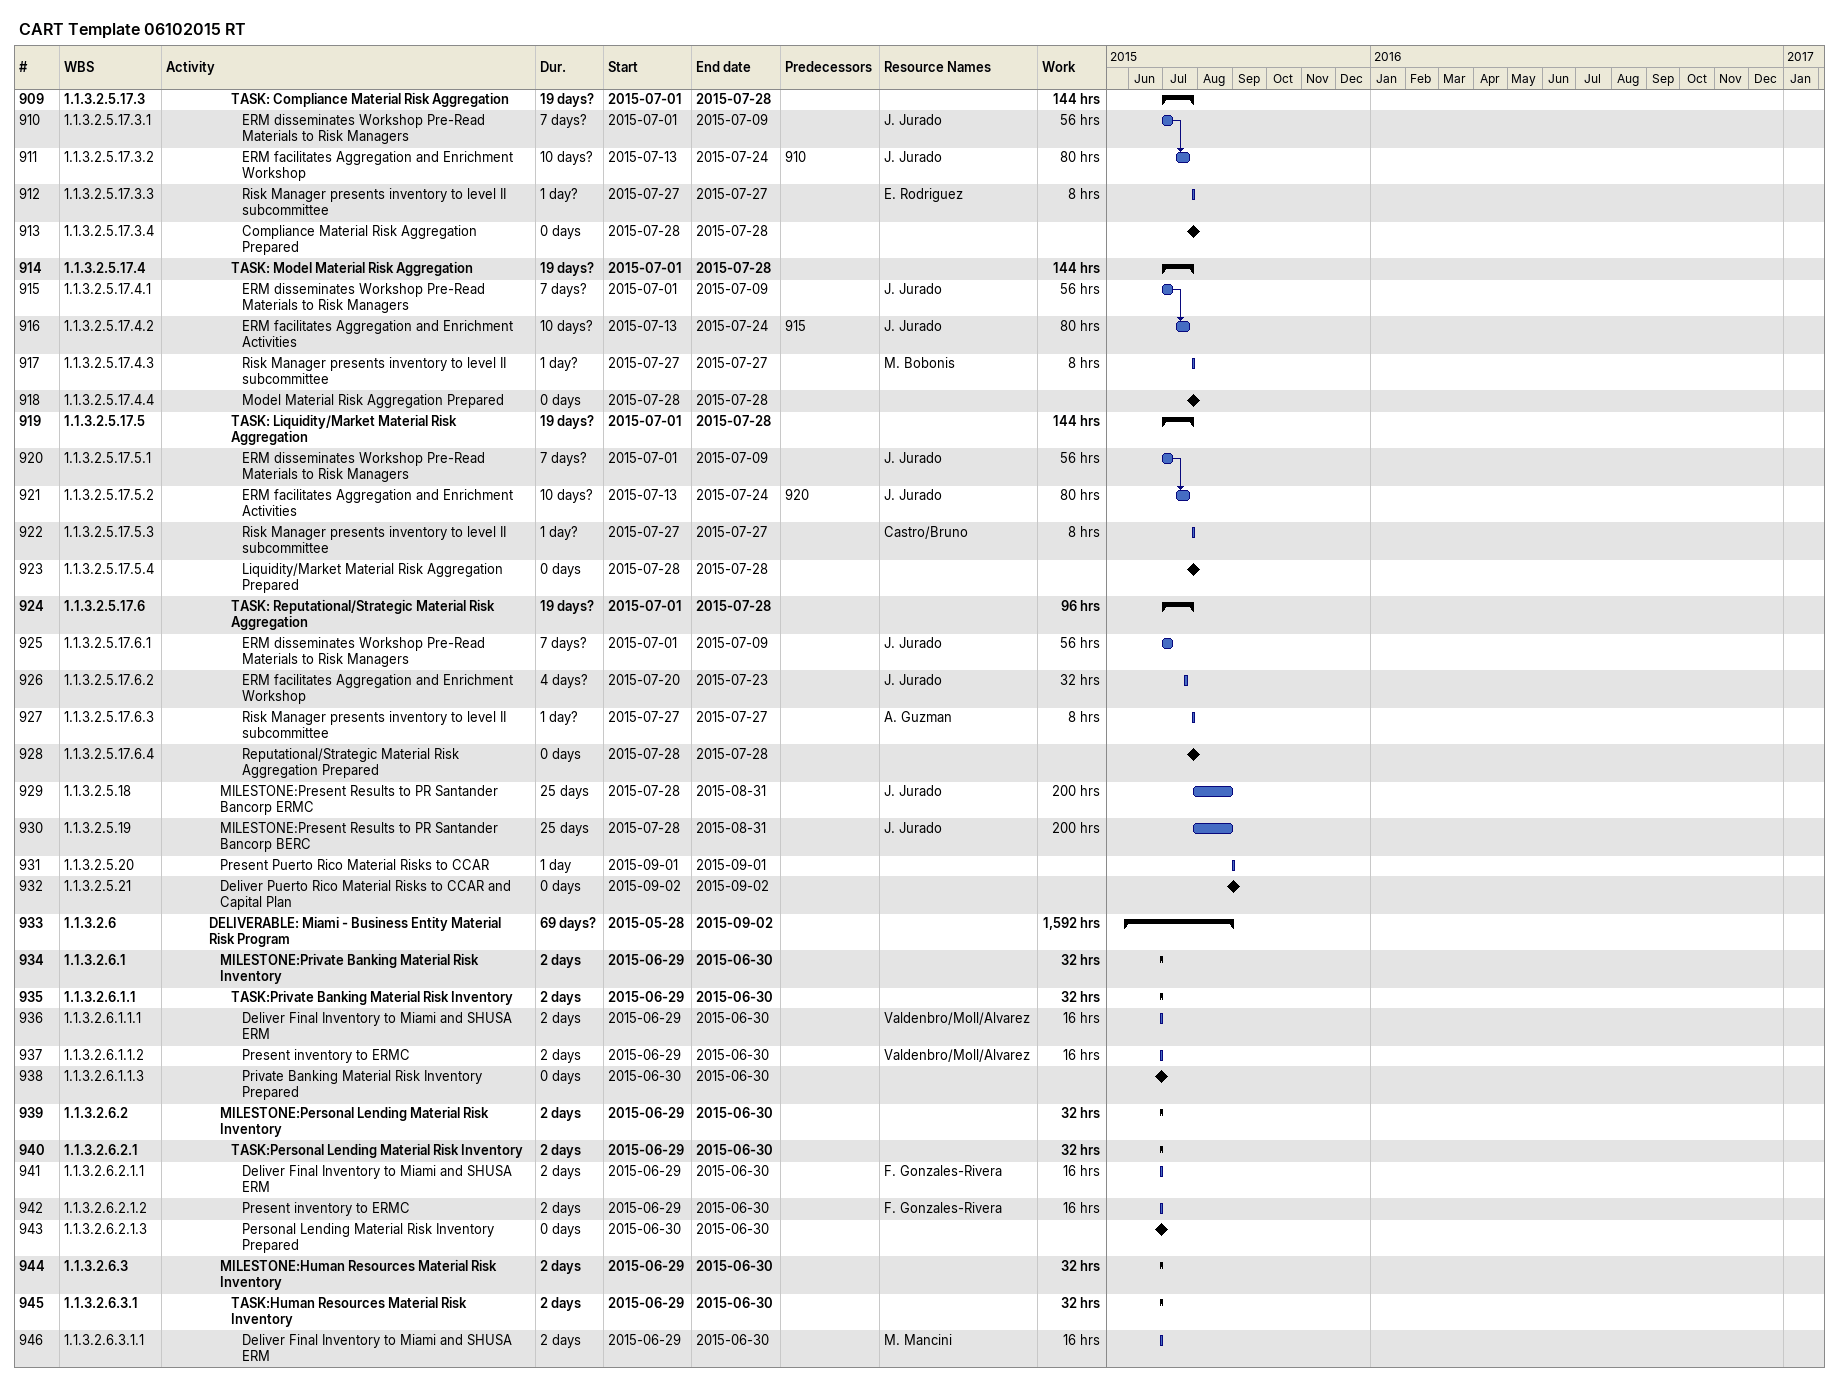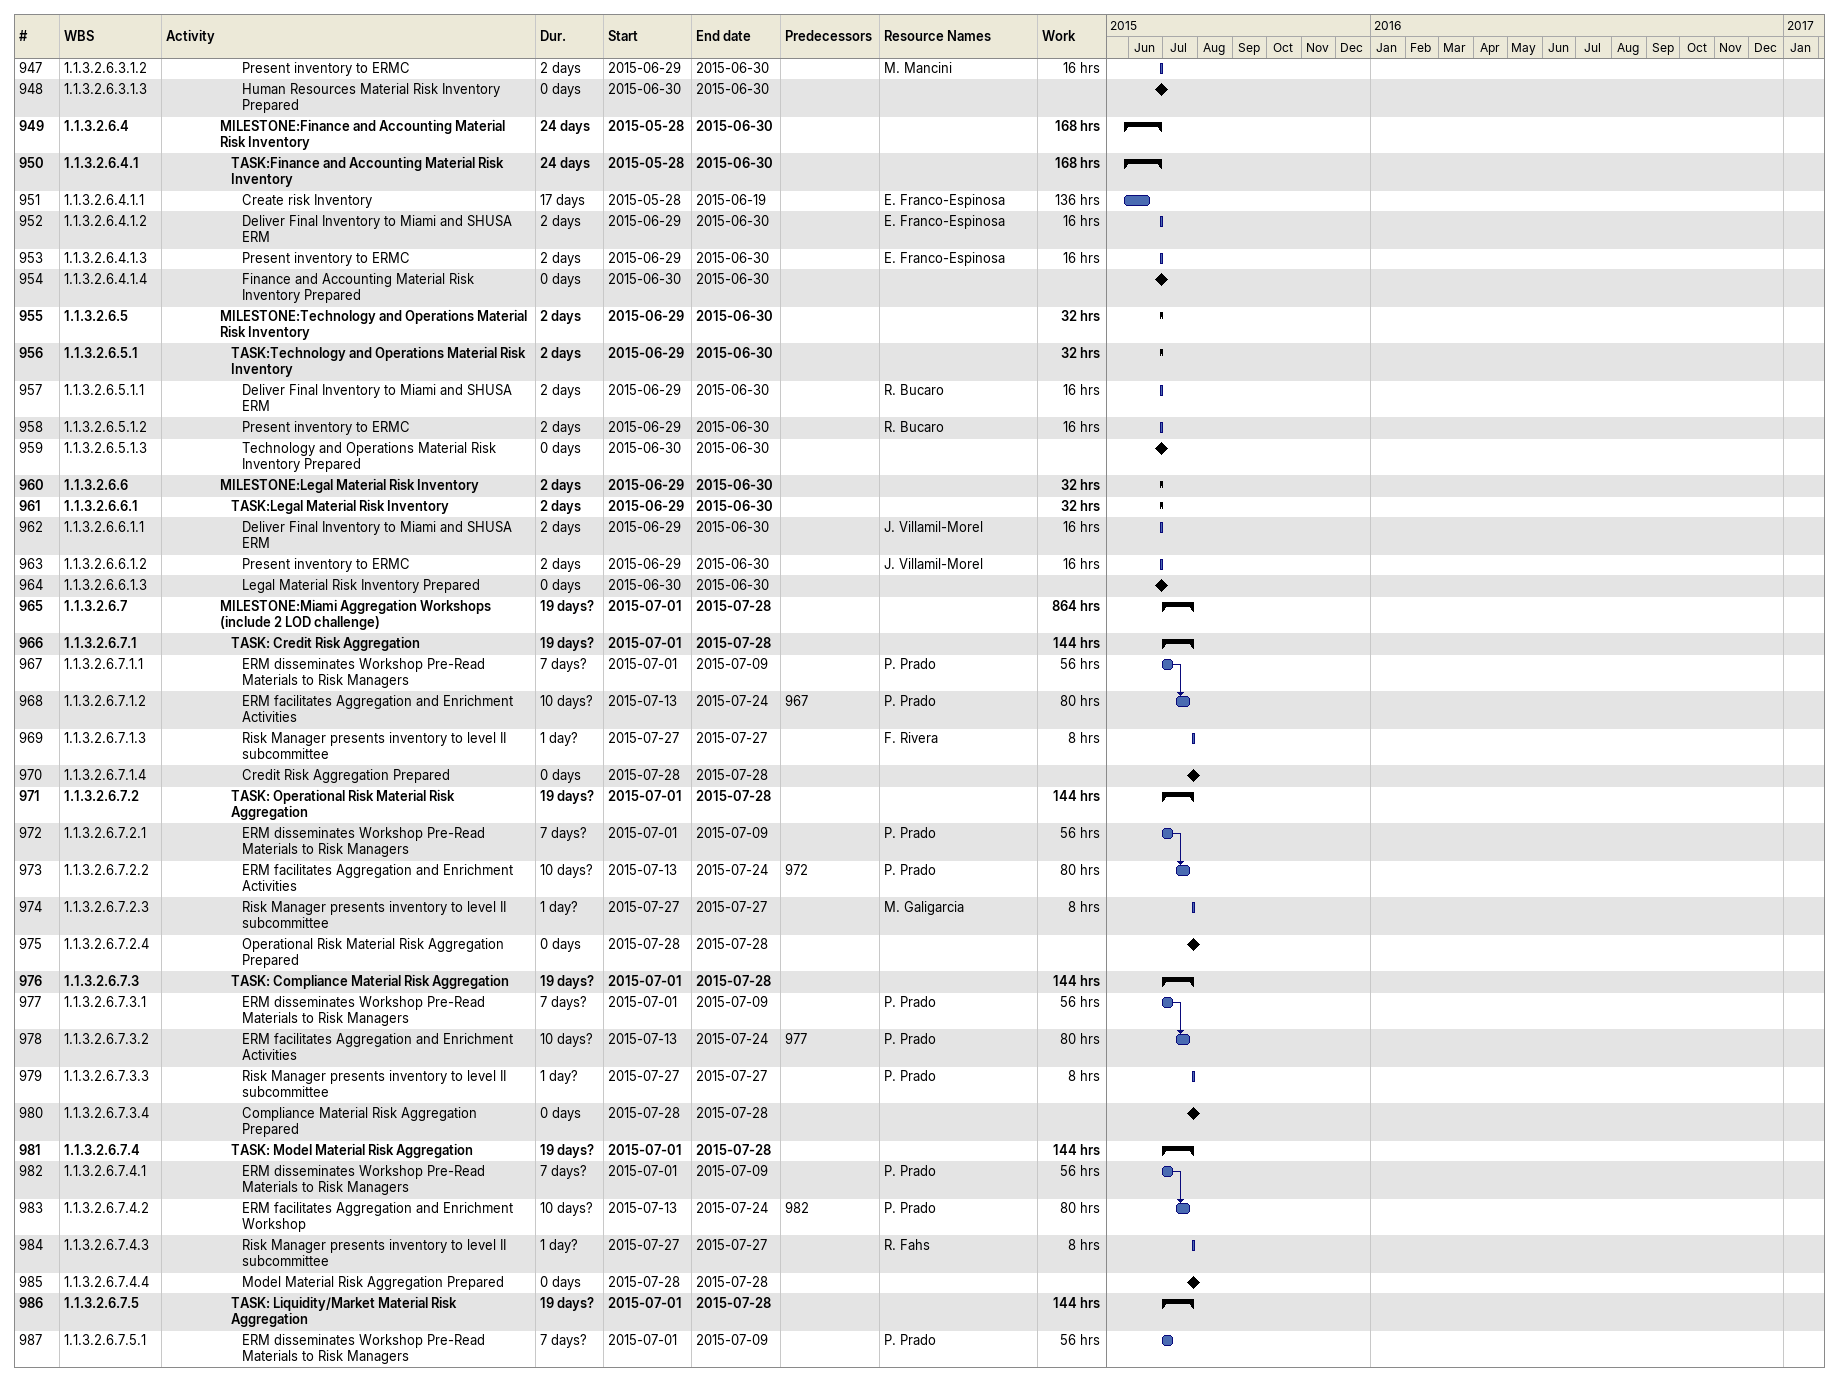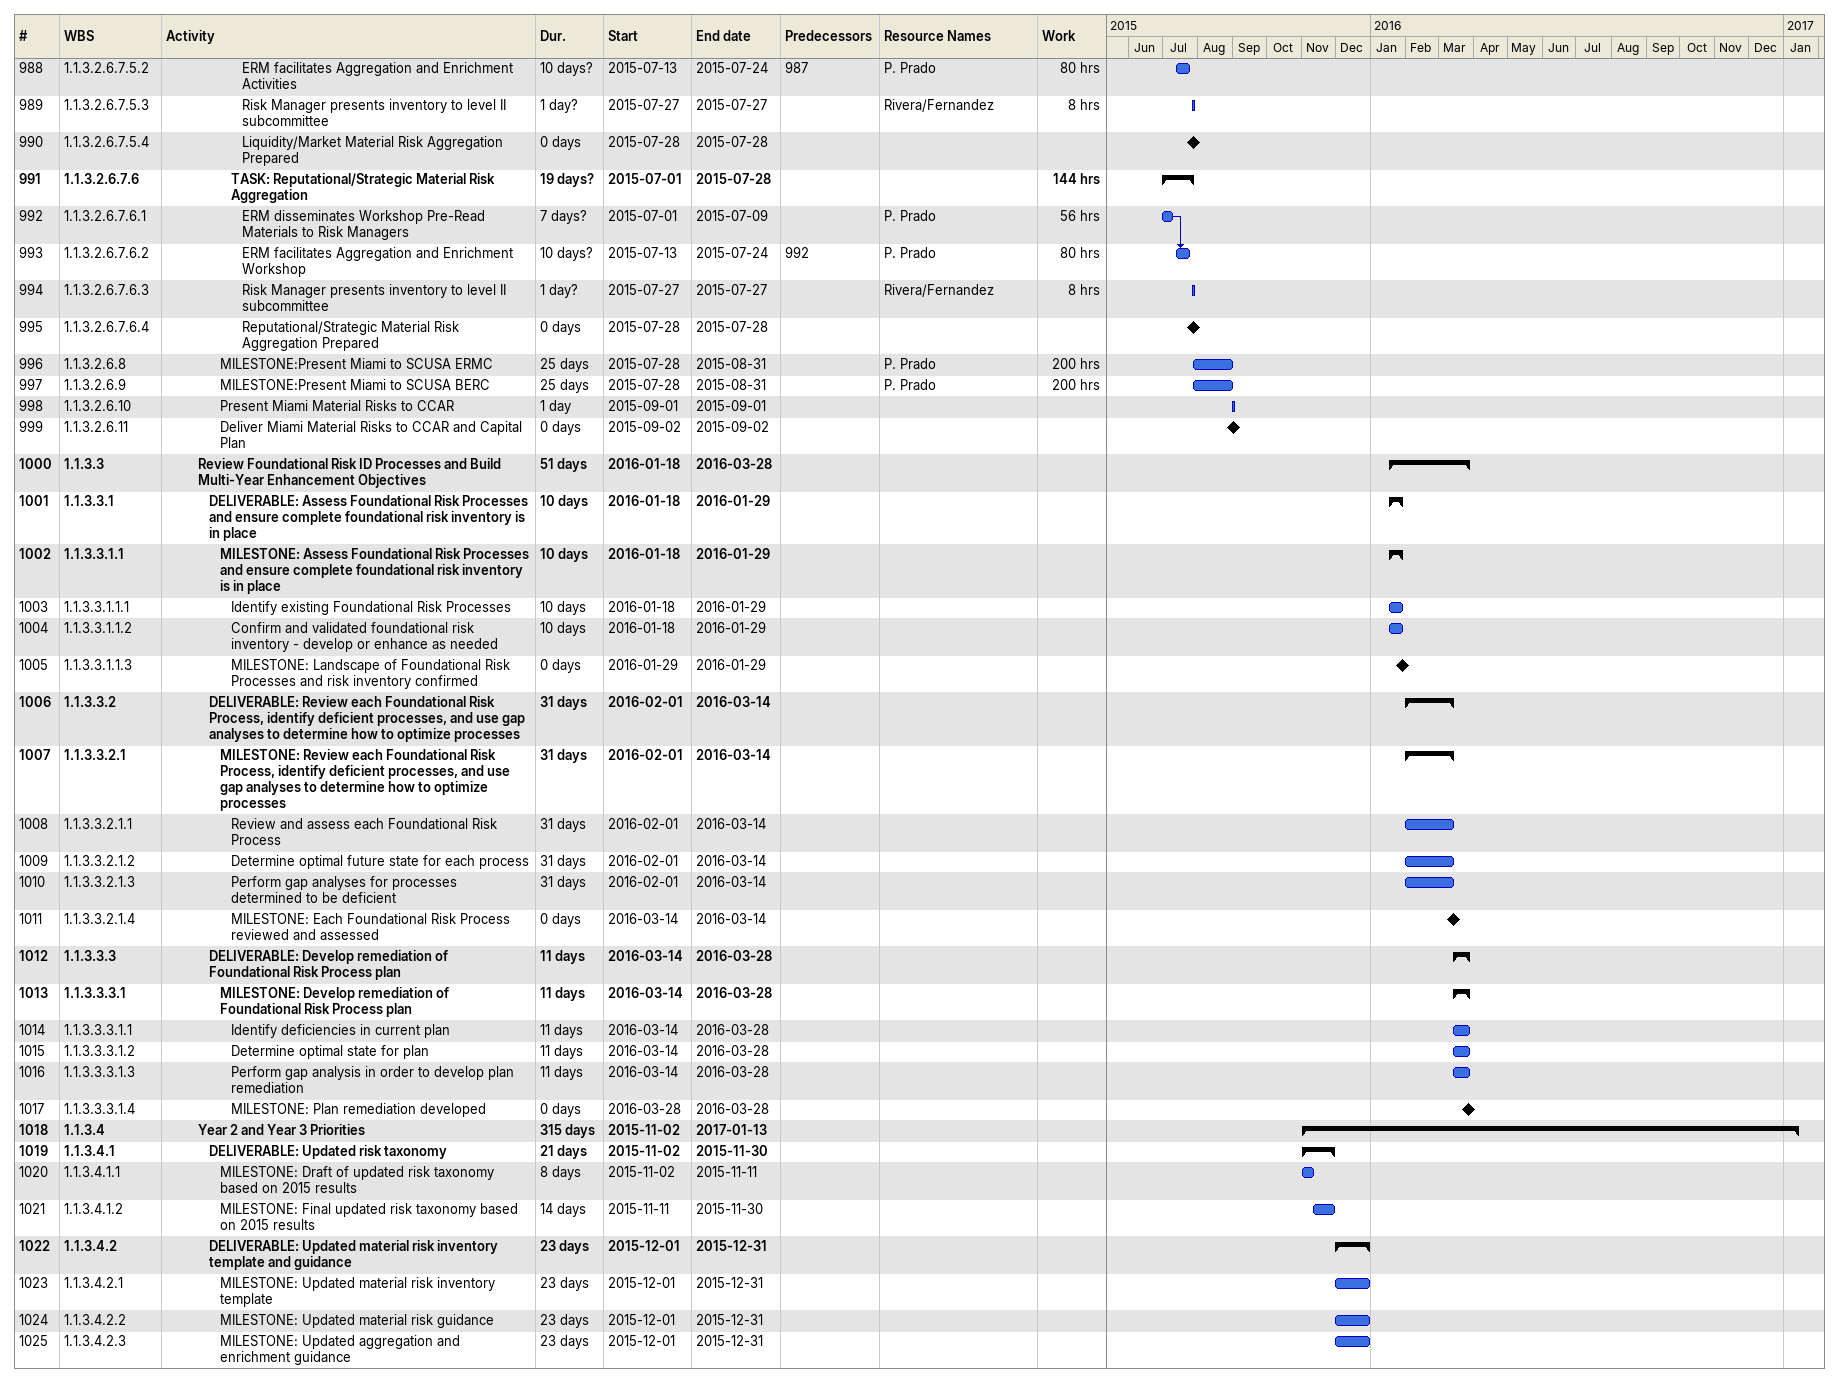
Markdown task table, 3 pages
CART Template 06102015 RT

| ID | WBS | Task | Duration | Start | Finish | Predecessors | Resources | Work (h) |
|---|---|---|---|---|---|---|---|---|
| 909 | 1.1.3.2.5.17.3 | **TASK: Compliance Material Risk Aggregation** | 19d? | 2015-07-01 | 2015-07-28 |  |  | 144 |
| 910 | 1.1.3.2.5.17.3.1 | ERM disseminates Workshop Pre-Read Materials to Risk Managers | 7d? | 2015-07-01 | 2015-07-09 |  | J. Jurado | 56 |
| 911 | 1.1.3.2.5.17.3.2 | ERM facilitates Aggregation and Enrichment Workshop | 10d? | 2015-07-13 | 2015-07-24 | 910 | J. Jurado | 80 |
| 912 | 1.1.3.2.5.17.3.3 | Risk Manager presents inventory to level II subcommittee | 1d? | 2015-07-27 | 2015-07-27 |  | E. Rodriguez | 8 |
| 913 | 1.1.3.2.5.17.3.4 | Compliance Material Risk Aggregation Prepared | 0d | 2015-07-28 | 2015-07-28 |  |  |  |
| 914 | 1.1.3.2.5.17.4 | **TASK: Model Material Risk Aggregation** | 19d? | 2015-07-01 | 2015-07-28 |  |  | 144 |
| 915 | 1.1.3.2.5.17.4.1 | ERM disseminates Workshop Pre-Read Materials to Risk Managers | 7d? | 2015-07-01 | 2015-07-09 |  | J. Jurado | 56 |
| 916 | 1.1.3.2.5.17.4.2 | ERM facilitates Aggregation and Enrichment Activities | 10d? | 2015-07-13 | 2015-07-24 | 915 | J. Jurado | 80 |
| 917 | 1.1.3.2.5.17.4.3 | Risk Manager presents inventory to level II subcommittee | 1d? | 2015-07-27 | 2015-07-27 |  | M. Bobonis | 8 |
| 918 | 1.1.3.2.5.17.4.4 | Model Material Risk Aggregation Prepared | 0d | 2015-07-28 | 2015-07-28 |  |  |  |
| 919 | 1.1.3.2.5.17.5 | **TASK: Liquidity/Market Material Risk Aggregation** | 19d? | 2015-07-01 | 2015-07-28 |  |  | 144 |
| 920 | 1.1.3.2.5.17.5.1 | ERM disseminates Workshop Pre-Read Materials to Risk Managers | 7d? | 2015-07-01 | 2015-07-09 |  | J. Jurado | 56 |
| 921 | 1.1.3.2.5.17.5.2 | ERM facilitates Aggregation and Enrichment Activities | 10d? | 2015-07-13 | 2015-07-24 | 920 | J. Jurado | 80 |
| 922 | 1.1.3.2.5.17.5.3 | Risk Manager presents inventory to level II subcommittee | 1d? | 2015-07-27 | 2015-07-27 |  | Castro/Bruno | 8 |
| 923 | 1.1.3.2.5.17.5.4 | Liquidity/Market Material Risk Aggregation Prepared | 0d | 2015-07-28 | 2015-07-28 |  |  |  |
| 924 | 1.1.3.2.5.17.6 | **TASK: Reputational/Strategic Material Risk Aggregation** | 19d? | 2015-07-01 | 2015-07-28 |  |  | 96 |
| 925 | 1.1.3.2.5.17.6.1 | ERM disseminates Workshop Pre-Read Materials to Risk Managers | 7d? | 2015-07-01 | 2015-07-09 |  | J. Jurado | 56 |
| 926 | 1.1.3.2.5.17.6.2 | ERM facilitates Aggregation and Enrichment Workshop | 4d? | 2015-07-20 | 2015-07-23 |  | J. Jurado | 32 |
| 927 | 1.1.3.2.5.17.6.3 | Risk Manager presents inventory to level II subcommittee | 1d? | 2015-07-27 | 2015-07-27 |  | A. Guzman | 8 |
| 928 | 1.1.3.2.5.17.6.4 | Reputational/Strategic Material Risk Aggregation Prepared | 0d | 2015-07-28 | 2015-07-28 |  |  |  |
| 929 | 1.1.3.2.5.18 | MILESTONE:Present Results to PR Santander Bancorp ERMC | 25d | 2015-07-28 | 2015-08-31 |  | J. Jurado | 200 |
| 930 | 1.1.3.2.5.19 | MILESTONE:Present Results to PR Santander Bancorp BERC | 25d | 2015-07-28 | 2015-08-31 |  | J. Jurado | 200 |
| 931 | 1.1.3.2.5.20 | Present Puerto Rico Material Risks to CCAR | 1d | 2015-09-01 | 2015-09-01 |  |  |  |
| 932 | 1.1.3.2.5.21 | Deliver Puerto Rico Material Risks to CCAR and Capital Plan | 0d | 2015-09-02 | 2015-09-02 |  |  |  |
| 933 | 1.1.3.2.6 | **DELIVERABLE: Miami - Business Entity Material Risk Program** | 69d? | 2015-05-28 | 2015-09-02 |  |  | 1592 |
| 934 | 1.1.3.2.6.1 | **MILESTONE:Private Banking Material Risk Inventory** | 2d | 2015-06-29 | 2015-06-30 |  |  | 32 |
| 935 | 1.1.3.2.6.1.1 | **TASK:Private Banking Material Risk Inventory** | 2d | 2015-06-29 | 2015-06-30 |  |  | 32 |
| 936 | 1.1.3.2.6.1.1.1 | Deliver Final Inventory to Miami and SHUSA ERM | 2d | 2015-06-29 | 2015-06-30 |  | Valdenbro/Moll/Alvarez | 16 |
| 937 | 1.1.3.2.6.1.1.2 | Present inventory to ERMC | 2d | 2015-06-29 | 2015-06-30 |  | Valdenbro/Moll/Alvarez | 16 |
| 938 | 1.1.3.2.6.1.1.3 | Private Banking Material Risk Inventory Prepared | 0d | 2015-06-30 | 2015-06-30 |  |  |  |
| 939 | 1.1.3.2.6.2 | **MILESTONE:Personal Lending Material Risk Inventory** | 2d | 2015-06-29 | 2015-06-30 |  |  | 32 |
| 940 | 1.1.3.2.6.2.1 | **TASK:Personal Lending Material Risk Inventory** | 2d | 2015-06-29 | 2015-06-30 |  |  | 32 |
| 941 | 1.1.3.2.6.2.1.1 | Deliver Final Inventory to Miami and SHUSA ERM | 2d | 2015-06-29 | 2015-06-30 |  | F. Gonzales-Rivera | 16 |
| 942 | 1.1.3.2.6.2.1.2 | Present inventory to ERMC | 2d | 2015-06-29 | 2015-06-30 |  | F. Gonzales-Rivera | 16 |
| 943 | 1.1.3.2.6.2.1.3 | Personal Lending Material Risk Inventory Prepared | 0d | 2015-06-30 | 2015-06-30 |  |  |  |
| 944 | 1.1.3.2.6.3 | **MILESTONE:Human Resources Material Risk Inventory** | 2d | 2015-06-29 | 2015-06-30 |  |  | 32 |
| 945 | 1.1.3.2.6.3.1 | **TASK:Human Resources Material Risk Inventory** | 2d | 2015-06-29 | 2015-06-30 |  |  | 32 |
| 946 | 1.1.3.2.6.3.1.1 | Deliver Final Inventory to Miami and SHUSA ERM | 2d | 2015-06-29 | 2015-06-30 |  | M. Mancini | 16 |
| 947 | 1.1.3.2.6.3.1.2 | Present inventory to ERMC | 2d | 2015-06-29 | 2015-06-30 |  | M. Mancini | 16 |
| 948 | 1.1.3.2.6.3.1.3 | Human Resources Material Risk Inventory Prepared | 0d | 2015-06-30 | 2015-06-30 |  |  |  |
| 949 | 1.1.3.2.6.4 | **MILESTONE:Finance and Accounting Material Risk Inventory** | 24d | 2015-05-28 | 2015-06-30 |  |  | 168 |
| 950 | 1.1.3.2.6.4.1 | **TASK:Finance and Accounting Material Risk Inventory** | 24d | 2015-05-28 | 2015-06-30 |  |  | 168 |
| 951 | 1.1.3.2.6.4.1.1 | Create risk Inventory | 17d | 2015-05-28 | 2015-06-19 |  | E. Franco-Espinosa | 136 |
| 952 | 1.1.3.2.6.4.1.2 | Deliver Final Inventory to Miami and SHUSA ERM | 2d | 2015-06-29 | 2015-06-30 |  | E. Franco-Espinosa | 16 |
| 953 | 1.1.3.2.6.4.1.3 | Present inventory to ERMC | 2d | 2015-06-29 | 2015-06-30 |  | E. Franco-Espinosa | 16 |
| 954 | 1.1.3.2.6.4.1.4 | Finance and Accounting Material Risk Inventory Prepared | 0d | 2015-06-30 | 2015-06-30 |  |  |  |
| 955 | 1.1.3.2.6.5 | **MILESTONE:Technology and Operations Material Risk Inventory** | 2d | 2015-06-29 | 2015-06-30 |  |  | 32 |
| 956 | 1.1.3.2.6.5.1 | **TASK:Technology and Operations Material Risk Inventory** | 2d | 2015-06-29 | 2015-06-30 |  |  | 32 |
| 957 | 1.1.3.2.6.5.1.1 | Deliver Final Inventory to Miami and SHUSA ERM | 2d | 2015-06-29 | 2015-06-30 |  | R. Bucaro | 16 |
| 958 | 1.1.3.2.6.5.1.2 | Present inventory to ERMC | 2d | 2015-06-29 | 2015-06-30 |  | R. Bucaro | 16 |
| 959 | 1.1.3.2.6.5.1.3 | Technology and Operations Material Risk Inventory Prepared | 0d | 2015-06-30 | 2015-06-30 |  |  |  |
| 960 | 1.1.3.2.6.6 | **MILESTONE:Legal Material Risk Inventory** | 2d | 2015-06-29 | 2015-06-30 |  |  | 32 |
| 961 | 1.1.3.2.6.6.1 | **TASK:Legal Material Risk Inventory** | 2d | 2015-06-29 | 2015-06-30 |  |  | 32 |
| 962 | 1.1.3.2.6.6.1.1 | Deliver Final Inventory to Miami and SHUSA ERM | 2d | 2015-06-29 | 2015-06-30 |  | J. Villamil-Morel | 16 |
| 963 | 1.1.3.2.6.6.1.2 | Present inventory to ERMC | 2d | 2015-06-29 | 2015-06-30 |  | J. Villamil-Morel | 16 |
| 964 | 1.1.3.2.6.6.1.3 | Legal Material Risk Inventory Prepared | 0d | 2015-06-30 | 2015-06-30 |  |  |  |
| 965 | 1.1.3.2.6.7 | **MILESTONE:Miami Aggregation Workshops (include 2 LOD challenge)** | 19d? | 2015-07-01 | 2015-07-28 |  |  | 864 |
| 966 | 1.1.3.2.6.7.1 | **TASK: Credit Risk Aggregation** | 19d? | 2015-07-01 | 2015-07-28 |  |  | 144 |
| 967 | 1.1.3.2.6.7.1.1 | ERM disseminates Workshop Pre-Read Materials to Risk Managers | 7d? | 2015-07-01 | 2015-07-09 |  | P. Prado | 56 |
| 968 | 1.1.3.2.6.7.1.2 | ERM facilitates Aggregation and Enrichment Activities | 10d? | 2015-07-13 | 2015-07-24 | 967 | P. Prado | 80 |
| 969 | 1.1.3.2.6.7.1.3 | Risk Manager presents inventory to level II subcommittee | 1d? | 2015-07-27 | 2015-07-27 |  | F. Rivera | 8 |
| 970 | 1.1.3.2.6.7.1.4 | Credit Risk Aggregation Prepared | 0d | 2015-07-28 | 2015-07-28 |  |  |  |
| 971 | 1.1.3.2.6.7.2 | **TASK: Operational Risk Material Risk Aggregation** | 19d? | 2015-07-01 | 2015-07-28 |  |  | 144 |
| 972 | 1.1.3.2.6.7.2.1 | ERM disseminates Workshop Pre-Read Materials to Risk Managers | 7d? | 2015-07-01 | 2015-07-09 |  | P. Prado | 56 |
| 973 | 1.1.3.2.6.7.2.2 | ERM facilitates Aggregation and Enrichment Activities | 10d? | 2015-07-13 | 2015-07-24 | 972 | P. Prado | 80 |
| 974 | 1.1.3.2.6.7.2.3 | Risk Manager presents inventory to level II subcommittee | 1d? | 2015-07-27 | 2015-07-27 |  | M. Galigarcia | 8 |
| 975 | 1.1.3.2.6.7.2.4 | Operational Risk Material Risk Aggregation Prepared | 0d | 2015-07-28 | 2015-07-28 |  |  |  |
| 976 | 1.1.3.2.6.7.3 | **TASK: Compliance Material Risk Aggregation** | 19d? | 2015-07-01 | 2015-07-28 |  |  | 144 |
| 977 | 1.1.3.2.6.7.3.1 | ERM disseminates Workshop Pre-Read Materials to Risk Managers | 7d? | 2015-07-01 | 2015-07-09 |  | P. Prado | 56 |
| 978 | 1.1.3.2.6.7.3.2 | ERM facilitates Aggregation and Enrichment Activities | 10d? | 2015-07-13 | 2015-07-24 | 977 | P. Prado | 80 |
| 979 | 1.1.3.2.6.7.3.3 | Risk Manager presents inventory to level II subcommittee | 1d? | 2015-07-27 | 2015-07-27 |  | P. Prado | 8 |
| 980 | 1.1.3.2.6.7.3.4 | Compliance Material Risk Aggregation Prepared | 0d | 2015-07-28 | 2015-07-28 |  |  |  |
| 981 | 1.1.3.2.6.7.4 | **TASK: Model Material Risk Aggregation** | 19d? | 2015-07-01 | 2015-07-28 |  |  | 144 |
| 982 | 1.1.3.2.6.7.4.1 | ERM disseminates Workshop Pre-Read Materials to Risk Managers | 7d? | 2015-07-01 | 2015-07-09 |  | P. Prado | 56 |
| 983 | 1.1.3.2.6.7.4.2 | ERM facilitates Aggregation and Enrichment Workshop | 10d? | 2015-07-13 | 2015-07-24 | 982 | P. Prado | 80 |
| 984 | 1.1.3.2.6.7.4.3 | Risk Manager presents inventory to level II subcommittee | 1d? | 2015-07-27 | 2015-07-27 |  | R. Fahs | 8 |
| 985 | 1.1.3.2.6.7.4.4 | Model Material Risk Aggregation Prepared | 0d | 2015-07-28 | 2015-07-28 |  |  |  |
| 986 | 1.1.3.2.6.7.5 | **TASK: Liquidity/Market Material Risk Aggregation** | 19d? | 2015-07-01 | 2015-07-28 |  |  | 144 |
| 987 | 1.1.3.2.6.7.5.1 | ERM disseminates Workshop Pre-Read Materials to Risk Managers | 7d? | 2015-07-01 | 2015-07-09 |  | P. Prado | 56 |
| 988 | 1.1.3.2.6.7.5.2 | ERM facilitates Aggregation and Enrichment Activities | 10d? | 2015-07-13 | 2015-07-24 | 987 | P. Prado | 80 |
| 989 | 1.1.3.2.6.7.5.3 | Risk Manager presents inventory to level II subcommittee | 1d? | 2015-07-27 | 2015-07-27 |  | Rivera/Fernandez | 8 |
| 990 | 1.1.3.2.6.7.5.4 | Liquidity/Market Material Risk Aggregation Prepared | 0d | 2015-07-28 | 2015-07-28 |  |  |  |
| 991 | 1.1.3.2.6.7.6 | **TASK: Reputational/Strategic Material Risk Aggregation** | 19d? | 2015-07-01 | 2015-07-28 |  |  | 144 |
| 992 | 1.1.3.2.6.7.6.1 | ERM disseminates Workshop Pre-Read Materials to Risk Managers | 7d? | 2015-07-01 | 2015-07-09 |  | P. Prado | 56 |
| 993 | 1.1.3.2.6.7.6.2 | ERM facilitates Aggregation and Enrichment Workshop | 10d? | 2015-07-13 | 2015-07-24 | 992 | P. Prado | 80 |
| 994 | 1.1.3.2.6.7.6.3 | Risk Manager presents inventory to level II subcommittee | 1d? | 2015-07-27 | 2015-07-27 |  | Rivera/Fernandez | 8 |
| 995 | 1.1.3.2.6.7.6.4 | Reputational/Strategic Material Risk Aggregation Prepared | 0d | 2015-07-28 | 2015-07-28 |  |  |  |
| 996 | 1.1.3.2.6.8 | MILESTONE:Present Miami to SCUSA ERMC | 25d | 2015-07-28 | 2015-08-31 |  | P. Prado | 200 |
| 997 | 1.1.3.2.6.9 | MILESTONE:Present Miami to SCUSA BERC | 25d | 2015-07-28 | 2015-08-31 |  | P. Prado | 200 |
| 998 | 1.1.3.2.6.10 | Present Miami Material Risks to CCAR | 1d | 2015-09-01 | 2015-09-01 |  |  |  |
| 999 | 1.1.3.2.6.11 | Deliver Miami Material Risks to CCAR and Capital Plan | 0d | 2015-09-02 | 2015-09-02 |  |  |  |
| 1000 | 1.1.3.3 | **Review Foundational Risk ID Processes and Build Multi-Year Enhancement Objectives** | 51d | 2016-01-18 | 2016-03-28 |  |  |  |
| 1001 | 1.1.3.3.1 | **DELIVERABLE: Assess Foundational Risk Processes and ensure complete foundational risk inventory is in place** | 10d | 2016-01-18 | 2016-01-29 |  |  |  |
| 1002 | 1.1.3.3.1.1 | **MILESTONE: Assess Foundational Risk Processes and ensure complete foundational risk inventory is in place** | 10d | 2016-01-18 | 2016-01-29 |  |  |  |
| 1003 | 1.1.3.3.1.1.1 | Identify existing Foundational Risk Processes | 10d | 2016-01-18 | 2016-01-29 |  |  |  |
| 1004 | 1.1.3.3.1.1.2 | Confirm and validated foundational risk inventory - develop or enhance as needed | 10d | 2016-01-18 | 2016-01-29 |  |  |  |
| 1005 | 1.1.3.3.1.1.3 | MILESTONE: Landscape of Foundational Risk Processes and risk inventory confirmed | 0d | 2016-01-29 | 2016-01-29 |  |  |  |
| 1006 | 1.1.3.3.2 | **DELIVERABLE: Review each Foundational Risk Process, identify deficient processes, and use gap analyses to determine how to optimize processes** | 31d | 2016-02-01 | 2016-03-14 |  |  |  |
| 1007 | 1.1.3.3.2.1 | **MILESTONE: Review each Foundational Risk Process, identify deficient processes, and use gap analyses to determine how to optimize processes** | 31d | 2016-02-01 | 2016-03-14 |  |  |  |
| 1008 | 1.1.3.3.2.1.1 | Review and assess each Foundational Risk Process | 31d | 2016-02-01 | 2016-03-14 |  |  |  |
| 1009 | 1.1.3.3.2.1.2 | Determine optimal future state for each process | 31d | 2016-02-01 | 2016-03-14 |  |  |  |
| 1010 | 1.1.3.3.2.1.3 | Perform gap analyses for processes determined to be deficient | 31d | 2016-02-01 | 2016-03-14 |  |  |  |
| 1011 | 1.1.3.3.2.1.4 | MILESTONE: Each Foundational Risk Process reviewed and assessed | 0d | 2016-03-14 | 2016-03-14 |  |  |  |
| 1012 | 1.1.3.3.3 | **DELIVERABLE: Develop remediation of Foundational Risk Process plan** | 11d | 2016-03-14 | 2016-03-28 |  |  |  |
| 1013 | 1.1.3.3.3.1 | **MILESTONE: Develop remediation of Foundational Risk Process plan** | 11d | 2016-03-14 | 2016-03-28 |  |  |  |
| 1014 | 1.1.3.3.3.1.1 | Identify deficiencies in current plan | 11d | 2016-03-14 | 2016-03-28 |  |  |  |
| 1015 | 1.1.3.3.3.1.2 | Determine optimal state for plan | 11d | 2016-03-14 | 2016-03-28 |  |  |  |
| 1016 | 1.1.3.3.3.1.3 | Perform gap analysis in order to develop plan remediation | 11d | 2016-03-14 | 2016-03-28 |  |  |  |
| 1017 | 1.1.3.3.3.1.4 | MILESTONE: Plan remediation developed | 0d | 2016-03-28 | 2016-03-28 |  |  |  |
| 1018 | 1.1.3.4 | **Year 2 and Year 3 Priorities** | 315d | 2015-11-02 | 2017-01-13 |  |  |  |
| 1019 | 1.1.3.4.1 | **DELIVERABLE: Updated risk taxonomy** | 21d | 2015-11-02 | 2015-11-30 |  |  |  |
| 1020 | 1.1.3.4.1.1 | MILESTONE: Draft of updated risk taxonomy based on 2015 results | 8d | 2015-11-02 | 2015-11-11 |  |  |  |
| 1021 | 1.1.3.4.1.2 | MILESTONE: Final updated risk taxonomy based on 2015 results | 14d | 2015-11-11 | 2015-11-30 |  |  |  |
| 1022 | 1.1.3.4.2 | **DELIVERABLE: Updated material risk inventory template and guidance** | 23d | 2015-12-01 | 2015-12-31 |  |  |  |
| 1023 | 1.1.3.4.2.1 | MILESTONE: Updated material risk inventory template | 23d | 2015-12-01 | 2015-12-31 |  |  |  |
| 1024 | 1.1.3.4.2.2 | MILESTONE: Updated material risk guidance | 23d | 2015-12-01 | 2015-12-31 |  |  |  |
| 1025 | 1.1.3.4.2.3 | MILESTONE: Updated aggregation and enrichment guidance | 23d | 2015-12-01 | 2015-12-31 |  |  |  |
